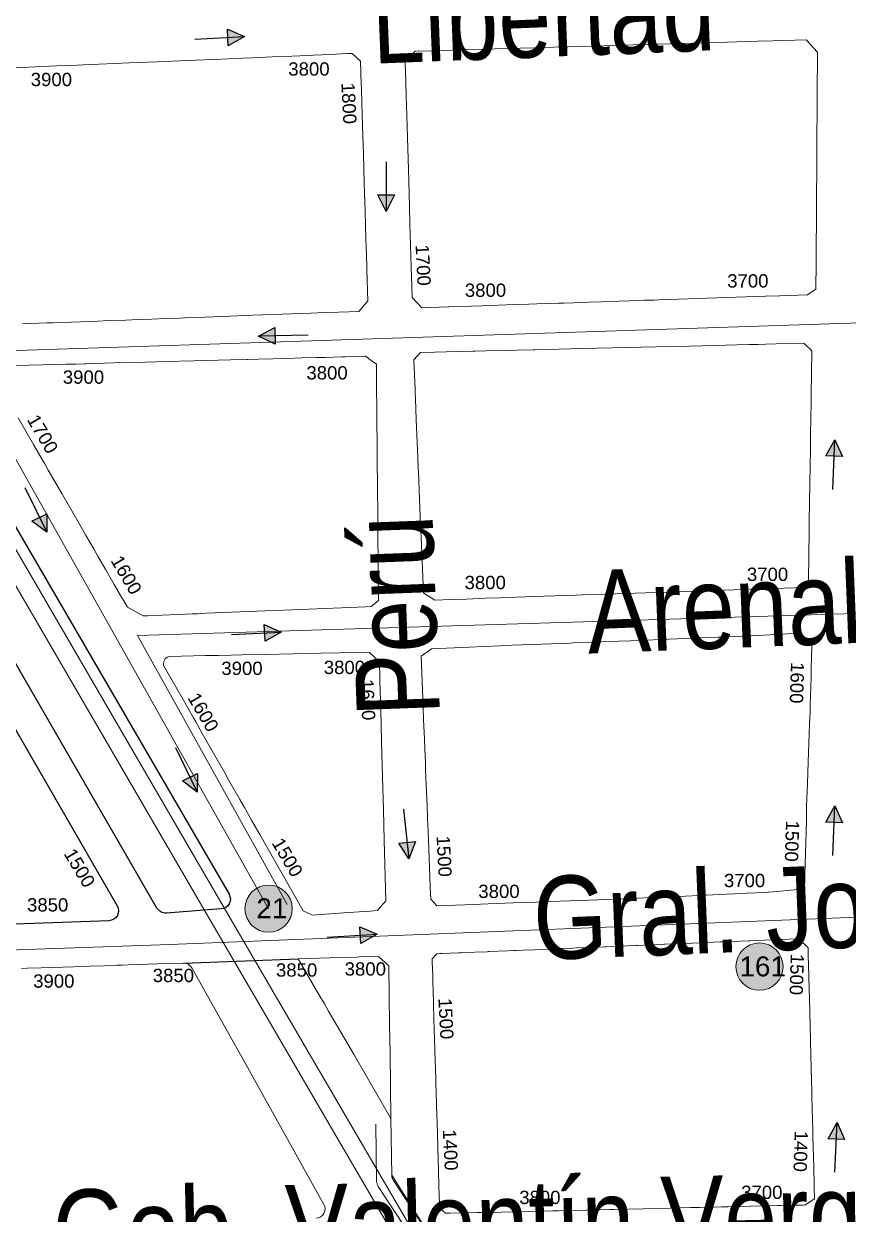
# Model space of a CAD drawing. Header units: millimetres. Extents: x 11558 to 23675, y 49449 to 61482.
# Drawn here: x 16625.3 to 16873.5, y 54920 to 55278.3 of the extents above; entities that cross this region are included whole.
import ezdxf

# ---------------------------------------------------------------- set-up
doc = ezdxf.new("R2010")
doc.units = ezdxf.units.MM
for name, color, linetype in [('0. plano base - nombres calles', 22, 'Continuous'), ('0. Plano Base - PLANO', 254, 'Continuous'), ('0. Plano base - sentido calles', 253, 'Continuous'), ('0. vias del tren', 252, 'VÍAS'), ('7. puesta en valor CC la lucila', 212, 'Continuous'), ('numeración', 7, 'Continuous')]:
    doc.layers.add(name, color=color, linetype=linetype)
for name, color, linetype, true_color in [('linea 161 vuelta', 7, 'Continuous', 0x9d070c), ('Linea 21 IDA Ramal F', 7, 'Continuous', 0x001861), ('Linea 21 REGRESO Ramal F', 7, 'Continuous', 0x0a47ff)]:
    doc.layers.add(name, color=color, linetype=linetype, true_color=true_color)
doc.layers.get('7. puesta en valor CC la lucila').off()
doc.styles.get("Standard").update_dxf_attribs({"font": 'arial.ttf'})
doc.linetypes.add('VÍAS', pattern='A,0.15,[130,ltypeshp.shx,S=0.25,R=0,X=0,Y=0],0.15', length=0.3)

# ---------------------------------------------------------------- blocks, each defined once
blk = doc.blocks.new('MANZANAS')
at = {"layer": '0. Plano Base - PLANO', "color": 0, "linetype": 'VÍAS', "lineweight": 5, "ltscale": 4}
for points in [[(5636190.29, 6177920.23), (5636600.65, 6177660.36), (5637085.84, 6177354.16), (5637263.62, 6177241.21), (5637472.82, 6177111), (5637571.49, 6177049.28, 0.034614), (5637743.65, 6176957.49, 0.057202), (5637909.55, 6176905.02, 0.054556), (5638209.99, 6176880.02), (5638294.57, 6176887.04), (5638406.34, 6176909.92, 0.047981), (5638486.75, 6176934.6, 0.010506), (5638593.2, 6176981.47, 0.012553), (5638693.49, 6177031.26), (5639415.11, 6177447.42), (5639833.78, 6177688.18), (5639882.57, 6177713.3), (5639982.37, 6177752.6), (5640325.06, 6177892.29), (5640449.11, 6177927.35), (5640559.38, 6177958.52), (5640687.98, 6177992.86, -0.106625), (5640860.02, 6178001.21, -0.026161), (5640988.08, 6177973.08, -0.026161)], [(5636187.35, 6177915.58), (5636597.71, 6177655.71), (5637082.9, 6177349.51), (5637260.69, 6177236.55), (5637469.91, 6177106.33), (5637568.57, 6177044.61, 0.034614), (5637741.4, 6176952.47, 0.057202), (5637908.5, 6176899.62, 0.054584), (5638210.28, 6176874.52), (5638295.35, 6176881.59), (5638407.44, 6176904.53, 0.047981), (5638488.86, 6176929.52, 0.010506), (5638595.52, 6176976.48, 0.012565), (5638696.14, 6177026.44), (5639417.85, 6177442.65), (5639836.41, 6177683.35), (5639884.84, 6177708.29), (5639984.42, 6177747.49), (5640326.85, 6177887.08), (5640450.61, 6177922.06), (5640560.84, 6177953.22), (5640689.4, 6177987.55, -0.106625), (5640859.12, 6177995.78, -0.026161), (5640986.62, 6177967.77, 0.135104)]]:
    blk.add_lwpolyline(points, format="xyb", dxfattribs=at)
at = {"layer": '0. Plano Base - PLANO', "color": 0, "linetype": 'Continuous', "lineweight": 5}
for points in [[(5636578.63, 6177850.84), (5636571.87, 6177847.03), (5636567.81, 6177848.41), (5636567.77, 6177848.48), (5636566.12, 6177851.43), (5636566.07, 6177851.52), (5636563.48, 6177856.2), (5636563.42, 6177856.29), (5636563.34, 6177856.45), (5636563.28, 6177856.54), (5636557.01, 6177867.81), (5636556.96, 6177867.9), (5636554.42, 6177872.45), (5636554.37, 6177872.54), (5636552.77, 6177875.42), (5636552.72, 6177875.51), (5636550.73, 6177879.09), (5636550.69, 6177879.17), (5636550.64, 6177879.25), (5636544.42, 6177890.44), (5636544.36, 6177890.53), (5636539.65, 6177898.99), (5636539.6, 6177899.08), (5636538.42, 6177901.21), (5636538.36, 6177901.3), (5636536.21, 6177905.18), (5636536.16, 6177905.27), (5636533.53, 6177909.98), (5636533.48, 6177910.07), (5636533.06, 6177910.83), (5636533.43, 6177911.79), (5636533.59, 6177912.2), (5636534.06, 6177913.43), (5636534.26, 6177913.95), (5636534.29, 6177914.02), (5636534.51, 6177914.61), (5636539.28, 6177917.26), (5636541.91, 6177918.73), (5636546.98, 6177921.55), (5636549.8, 6177923.12), (5636558.37, 6177927.9), (5636565.91, 6177932.09), (5636573.47, 6177936.3), (5636574.75, 6177937.02), (5636580.8, 6177940.39), (5636584.14, 6177942.25), (5636588.55, 6177944.71), (5636607.93, 6177955.5), (5636611.27, 6177957.36), (5636611.46, 6177957.46), (5636621.65, 6177963.14), (5636624.65, 6177964.81), (5636628.58, 6177967), (5636637.4, 6177971.91), (5636642.1, 6177970.18), (5636647.97, 6177958.7), (5636648.02, 6177958.61), (5636649.3, 6177956.1), (5636649.35, 6177956.01), (5636650.44, 6177953.87), (5636650.48, 6177953.77), (5636650.56, 6177953.63), (5636650.6, 6177953.54), (5636653.13, 6177948.61), (5636653.18, 6177948.52), (5636657.18, 6177940.68), (5636657.23, 6177940.59), (5636658.4, 6177938.29), (5636658.44, 6177938.2), (5636658.72, 6177937.66), (5636658.76, 6177937.58), (5636661.2, 6177932.8), (5636661.26, 6177932.72), (5636662.67, 6177929.93), (5636662.72, 6177929.84), (5636665.95, 6177923.53), (5636666, 6177923.44), (5636667.83, 6177919.84), (5636667.87, 6177919.75), (5636667.94, 6177919.64), (5636667.98, 6177919.55), (5636668.53, 6177918.49), (5636668.57, 6177918.4), (5636670.4, 6177914.82), (5636670.45, 6177914.74), (5636670.86, 6177913.93), (5636670.9, 6177913.83), (5636670.96, 6177913.73), (5636671, 6177913.64), (5636674.52, 6177906.75), (5636674.58, 6177906.66), (5636673.14, 6177904), (5636665.8, 6177899.87), (5636665.73, 6177899.83), (5636662.2, 6177897.85), (5636661.98, 6177897.72), (5636656.92, 6177894.88), (5636649.28, 6177890.58), (5636641.74, 6177886.33), (5636634.11, 6177882.04), (5636632.87, 6177881.34), (5636630.32, 6177879.91), (5636626.38, 6177877.7), (5636623.66, 6177876.17), (5636618.99, 6177873.54), (5636615.5, 6177871.57), (5636611.65, 6177869.41), (5636609.04, 6177867.94), (5636608.23, 6177867.48), (5636607.74, 6177867.21), (5636604.12, 6177865.18), (5636599.94, 6177862.82), (5636596.2, 6177860.72), (5636587.72, 6177855.95), (5636578.94, 6177851.01)], [(5636620.09, 6177773.13), (5636615.85, 6177770.73), (5636613.29, 6177770.95), (5636613.1, 6177770.97), (5636611.81, 6177771.08), (5636603.53, 6177785.56), (5636601.71, 6177788.73), (5636600.4, 6177791.02), (5636599.03, 6177793.4), (5636596.47, 6177797.88), (5636594.86, 6177800.71), (5636593.01, 6177803.93), (5636590.44, 6177808.42), (5636588.16, 6177812.4), (5636585.89, 6177816.36), (5636585.74, 6177816.63), (5636584.45, 6177818.88), (5636584.02, 6177819.64), (5636583.09, 6177821.26), (5636581.39, 6177824.23), (5636576.92, 6177832.04), (5636577.73, 6177834.9), (5636577.75, 6177834.95), (5636581.38, 6177836.93), (5636581.59, 6177837.05), (5636584.46, 6177838.63), (5636587.84, 6177840.49), (5636591.59, 6177842.55), (5636592.12, 6177842.84), (5636594.9, 6177844.37), (5636599.94, 6177847.14), (5636603.16, 6177848.91), (5636607.5, 6177851.3), (5636607.82, 6177851.47), (5636620.46, 6177858.43), (5636624.25, 6177860.51), (5636632.23, 6177864.9), (5636639.77, 6177869.05), (5636645.13, 6177871.99), (5636655.35, 6177877.62), (5636661.18, 6177880.82), (5636664.32, 6177882.55), (5636666.8, 6177883.91), (5636668.85, 6177885.04), (5636671.53, 6177886.51), (5636678.94, 6177890.58), (5636682.03, 6177889.7), (5636685.16, 6177883.41), (5636687.75, 6177878.23), (5636689.42, 6177874.89), (5636690.85, 6177872.04), (5636690.94, 6177871.85), (5636693.41, 6177866.92), (5636695.42, 6177862.9), (5636697.4, 6177858.93), (5636704.99, 6177843.78), (5636706.25, 6177841.24), (5636712.99, 6177827.77), (5636712.74, 6177825.38), (5636705.09, 6177821.06), (5636704.08, 6177820.49), (5636700.57, 6177818.52), (5636694.31, 6177814.98), (5636686.79, 6177810.74), (5636676.63, 6177805.01), (5636668.44, 6177800.39), (5636660.58, 6177795.96), (5636658.98, 6177795.06), (5636654.62, 6177792.6), (5636652.94, 6177791.65), (5636644.58, 6177786.94), (5636637.26, 6177782.81), (5636632.83, 6177780.32), (5636629.21, 6177778.27), (5636624.15, 6177775.41)], [(5636666.14, 6177693.54), (5636658.85, 6177689.35), (5636656.29, 6177690.33), (5636654.4, 6177693.63), (5636647.34, 6177706), (5636646.52, 6177707.43), (5636646.13, 6177708.11), (5636644.17, 6177711.55), (5636642.34, 6177714.74), (5636638.19, 6177722.02), (5636636.97, 6177724.16), (5636635.89, 6177726.05), (5636633.86, 6177729.6), (5636632.35, 6177732.26), (5636629.5, 6177737.24), (5636627.64, 6177740.51), (5636620.03, 6177753.86), (5636621.75, 6177757.22), (5636635.48, 6177765.17), (5636639.62, 6177767.57), (5636641.45, 6177768.63), (5636642.84, 6177769.43), (5636650.46, 6177773.77), (5636658.02, 6177778.08), (5636658.73, 6177778.49), (5636663.49, 6177781.19), (5636666.26, 6177782.77), (5636670.77, 6177785.34), (5636673.81, 6177787.06), (5636678.15, 6177789.54), (5636681.41, 6177791.39), (5636688.33, 6177795.34), (5636692.12, 6177797.52), (5636696.51, 6177800.05), (5636697.18, 6177800.44), (5636702.9, 6177803.73), (5636704.71, 6177804.77), (5636705.38, 6177805.16), (5636710.16, 6177807.99), (5636717.9, 6177812.56), (5636722.89, 6177811.04), (5636722.95, 6177810.92), (5636726.01, 6177804.6), (5636727.07, 6177802.4), (5636730.74, 6177794.82), (5636731.68, 6177792.89), (5636733.2, 6177789.69), (5636734.46, 6177787.02), (5636738.08, 6177779.37), (5636740.9, 6177773.38), (5636741.83, 6177771.43), (5636743.76, 6177767.35), (5636745.76, 6177763.41), (5636750.06, 6177754.57), (5636751.49, 6177751.62), (5636752.97, 6177748.58), (5636753.93, 6177746.59), (5636752.92, 6177743.77), (5636746.84, 6177739.87), (5636745.64, 6177739.09), (5636745.41, 6177738.95), (5636744.79, 6177738.59), (5636739.95, 6177735.79), (5636736.8, 6177733.96), (5636734.5, 6177732.63), (5636729.33, 6177729.63), (5636722.1, 6177725.43), (5636718.85, 6177723.55), (5636711.39, 6177719.23), (5636703.61, 6177714.81), (5636696.24, 6177710.62), (5636688.58, 6177706.28), (5636688.45, 6177706.2), (5636684.95, 6177704.22), (5636680.96, 6177701.95), (5636674.56, 6177698.32), (5636672.24, 6177697)], [(5636626.94, 6177669.59), (5636623.78, 6177669.5), (5636601.63, 6177683.85), (5636599.26, 6177685.38), (5636597.48, 6177686.53), (5636593.59, 6177689.05), (5636591.44, 6177690.44), (5636585.73, 6177694.15), (5636583.76, 6177695.42), (5636572.27, 6177702.86), (5636568.92, 6177705.02), (5636567.69, 6177705.82), (5636564.84, 6177707.67), (5636561.94, 6177709.55), (5636552.5, 6177715.66), (5636552.26, 6177716), (5636551.98, 6177716.77), (5636552, 6177717.59), (5636552.32, 6177718.35), (5636552.88, 6177718.94), (5636562.21, 6177724.02), (5636565.78, 6177725.96), (5636569.11, 6177727.78), (5636571.96, 6177729.34), (5636578.07, 6177732.69), (5636578.17, 6177732.75), (5636585.52, 6177736.78), (5636589.92, 6177739.19), (5636592.87, 6177740.81), (5636597.74, 6177743.49), (5636605.53, 6177747.76), (5636609.66, 6177746.54), (5636614.21, 6177738.34), (5636614.84, 6177737.19), (5636618.77, 6177730.11), (5636621.26, 6177725.63), (5636626.5, 6177716.19), (5636631.27, 6177707.59), (5636635.67, 6177699.65), (5636644.56, 6177683.63), (5636643.87, 6177680.79), (5636643.65, 6177679.92), (5636641.65, 6177678.68), (5636638.9, 6177676.98), (5636634.98, 6177674.56)], [(5636705.08, 6177609.16), (5636703.83, 6177608.47), (5636701.48, 6177609.07), (5636701.2, 6177609.57), (5636700.83, 6177610.24), (5636698.28, 6177614.81), (5636698, 6177615.31), (5636696.22, 6177618.51), (5636696.02, 6177618.85), (5636695.94, 6177619.01), (5636692.66, 6177624.89), (5636692.5, 6177625.17), (5636692.22, 6177625.67), (5636690.89, 6177628.06), (5636690.61, 6177628.56), (5636687.7, 6177633.78), (5636687.42, 6177634.28), (5636686.92, 6177635.18), (5636686.64, 6177635.68), (5636684.04, 6177640.34), (5636683.76, 6177640.84), (5636682.79, 6177642.59), (5636682.51, 6177643.09), (5636678.46, 6177650.34), (5636678.18, 6177650.84), (5636673.79, 6177658.71), (5636673.51, 6177659.21), (5636671.85, 6177662.2), (5636671.57, 6177662.7), (5636670.64, 6177664.38), (5636670.54, 6177664.55), (5636670.36, 6177664.88), (5636670.26, 6177665.05), (5636667.81, 6177669.45), (5636667.53, 6177669.95), (5636665.32, 6177673.9), (5636664.93, 6177674.61), (5636665.52, 6177676.6), (5636666.25, 6177677.02), (5636666.76, 6177677.31), (5636671.16, 6177679.83), (5636671.82, 6177680.21), (5636672.29, 6177680.48), (5636678.65, 6177684.12), (5636678.92, 6177684.28), (5636679.13, 6177684.4), (5636683.92, 6177687.15), (5636685.64, 6177688.14), (5636686.24, 6177688.48), (5636687.9, 6177689.43), (5636691.12, 6177691.28), (5636694.55, 6177693.24), (5636697.7, 6177695.05), (5636701.03, 6177696.96), (5636702.03, 6177697.53), (5636702.2, 6177697.63), (5636709.4, 6177701.76), (5636709.71, 6177701.93), (5636713.19, 6177703.93), (5636717.48, 6177706.39), (5636717.85, 6177706.6), (5636721.13, 6177708.49), (5636721.19, 6177708.52), (5636722.16, 6177709.08), (5636724.59, 6177710.47), (5636724.94, 6177710.67), (5636725.19, 6177710.81), (5636732.03, 6177714.73), (5636732.27, 6177714.87), (5636736.22, 6177717.14), (5636739.59, 6177719.07), (5636740.07, 6177719.35), (5636747.06, 6177723.35), (5636747.34, 6177723.51), (5636751.1, 6177725.67), (5636754.66, 6177727.71), (5636754.81, 6177727.79), (5636760.11, 6177730.83), (5636763.87, 6177729.66), (5636764.75, 6177728.07), (5636765.03, 6177727.56), (5636766.37, 6177725.14), (5636766.64, 6177724.64), (5636767.84, 6177722.48), (5636768.12, 6177721.97), (5636772.92, 6177713.27), (5636773.2, 6177712.77), (5636777.24, 6177705.46), (5636777.52, 6177704.96), (5636781.28, 6177698.13), (5636781.56, 6177697.63), (5636782.96, 6177695.09), (5636783.24, 6177694.59), (5636784.55, 6177692.21), (5636784.83, 6177691.71), (5636787.93, 6177686.09), (5636788.21, 6177685.59), (5636791, 6177680.54), (5636791.28, 6177680.04), (5636795.79, 6177671.86), (5636796.07, 6177671.35), (5636798.05, 6177667.78), (5636799.1, 6177665.87), (5636800.1, 6177664.06), (5636800.38, 6177663.55), (5636799.94, 6177662.72), (5636798.87, 6177660.68), (5636798.31, 6177660.37), (5636795.29, 6177658.72), (5636792.29, 6177657.07), (5636791.57, 6177656.67), (5636787.24, 6177654.29), (5636778.39, 6177649.43), (5636776.72, 6177648.51), (5636774.77, 6177647.44), (5636770.87, 6177645.3), (5636768.52, 6177644.01), (5636763.15, 6177641.06), (5636756, 6177637.13), (5636748.13, 6177632.81), (5636747.78, 6177632.61), (5636747.66, 6177632.55), (5636747.21, 6177632.3), (5636744.48, 6177630.8), (5636744.28, 6177630.69), (5636740.98, 6177628.88), (5636733.66, 6177624.85), (5636732.14, 6177624.02), (5636729.69, 6177622.67), (5636728.6, 6177622.08), (5636725.82, 6177620.55), (5636721.46, 6177618.16), (5636718.51, 6177616.53), (5636714.76, 6177614.47), (5636712.11, 6177613.02), (5636709.33, 6177611.49)], [(5636666.77, 6177643.53), (5636676.07, 6177626.23), (5636657.41, 6177638.08), (5636649.04, 6177643.39), (5636644.54, 6177646.25), (5636642.36, 6177647.63), (5636639.15, 6177649.67), (5636629.18, 6177655.99), (5636640.38, 6177662.25), (5636644.69, 6177664.66), (5636645.17, 6177664.93), (5636650.23, 6177667.75), (5636654.3, 6177666.72), (5636662.66, 6177651.17)]]:
    blk.add_lwpolyline(points, close=True, dxfattribs=at)
for points in [[(5636429.32, 6177854.32), (5636433.51, 6177856.73), (5636436.78, 6177858.61), (5636440.78, 6177860.91), (5636444.41, 6177862.99), (5636449.31, 6177865.81), (5636451.88, 6177867.29), (5636459.65, 6177871.75), (5636467.04, 6177876), (5636474.91, 6177880.52), (5636477.1, 6177881.78), (5636481.88, 6177884.52), (5636489.43, 6177888.86), (5636491.79, 6177890.22), (5636497.02, 6177893.22), (5636502.16, 6177896.18), (5636504.29, 6177897.4), (5636505.77, 6177898.26), (5636512.13, 6177901.91), (5636516.76, 6177904.57), (5636517.6, 6177905.05), (5636517.96, 6177905.25), (5636521.29, 6177904.35), (5636524.72, 6177898.21), (5636525.29, 6177897.18), (5636527.51, 6177893.22), (5636530.75, 6177887.41), (5636532.19, 6177884.82), (5636534.82, 6177880.12), (5636539.19, 6177872.28), (5636540.67, 6177869.63), (5636543.29, 6177864.94), (5636547.29, 6177857.78), (5636548.68, 6177855.28), (5636549.68, 6177853.49), (5636551.51, 6177850.23), (5636551.88, 6177849.56), (5636551.95, 6177849.43), (5636553.36, 6177846.9), (5636553.42, 6177846.79), (5636556.48, 6177841.32), (5636555.52, 6177837.29), (5636550.17, 6177834.26), (5636547.31, 6177832.64), (5636544.68, 6177831.14), (5636542.91, 6177830.14), (5636535.42, 6177825.89), (5636527.75, 6177821.54), (5636519.98, 6177817.13), (5636512.89, 6177813.1), (5636509.97, 6177811.45), (5636508.53, 6177810.63), (5636504.9, 6177808.57), (5636501.26, 6177806.51), (5636497.5, 6177804.37), (5636494.5, 6177802.67), (5636490.03, 6177800.13), (5636487.14, 6177798.5), (5636482.6, 6177795.92), (5636475.25, 6177791.75), (5636474.05, 6177791.06), (5636473.82, 6177790.94), (5636473.75, 6177790.9), (5636469.54, 6177788.51), (5636467.4, 6177787.29)], [(5636467.61, 6177773.11), (5636478.48, 6177779.13), (5636481.07, 6177780.56), (5636484.57, 6177782.5), (5636487.26, 6177783.99), (5636489.46, 6177785.21), (5636489.94, 6177785.48), (5636497.24, 6177789.52), (5636505.45, 6177794.07), (5636514.54, 6177799.1), (5636518.31, 6177801.19), (5636527.93, 6177806.52), (5636532.32, 6177808.95), (5636532.54, 6177809.07), (5636535.38, 6177810.65), (5636543.02, 6177814.88), (5636546.78, 6177816.96), (5636550.62, 6177819.09), (5636552.88, 6177820.34), (5636557.28, 6177822.78), (5636557.44, 6177822.87), (5636558.19, 6177823.28), (5636563.53, 6177826.24), (5636565.66, 6177825.92), (5636567.56, 6177825.63), (5636568.49, 6177823.88), (5636570.37, 6177820.33), (5636574.42, 6177812.69), (5636576.62, 6177808.55), (5636577.8, 6177806.32), (5636580.49, 6177801.24), (5636581, 6177800.27), (5636581.05, 6177800.17), (5636584.86, 6177792.99), (5636585.04, 6177792.64), (5636588.77, 6177785.62), (5636592.76, 6177778.08), (5636594.41, 6177774.97), (5636596.34, 6177771.33), (5636596.45, 6177771.12), (5636599.02, 6177766.28), (5636600.86, 6177762.82), (5636600.29, 6177761.48), (5636599.74, 6177760.19), (5636598.25, 6177759.34), (5636594.13, 6177756.98), (5636579.22, 6177748.43), (5636572.03, 6177744.31), (5636556.64, 6177735.48), (5636554.42, 6177734.21), (5636552.94, 6177733.36), (5636549.33, 6177731.29), (5636545.07, 6177728.85), (5636541.32, 6177726.7), (5636540.15, 6177726.03), (5636534.75, 6177726.16), (5636532.86, 6177727.37), (5636531.78, 6177728.06), (5636528.09, 6177730.41), (5636523.77, 6177733.16), (5636519.96, 6177735.59), (5636517.84, 6177736.95), (5636513.55, 6177739.69), (5636509.02, 6177742.57), (5636501.39, 6177747.44), (5636494.58, 6177751.79), (5636492.76, 6177752.95), (5636491.46, 6177753.78), (5636487.05, 6177756.59), (5636479.25, 6177761.56)], [(5636676.07, 6177626.23), (5636684.16, 6177611.17), (5636709.85, 6177596.25)]]:
    blk.add_lwpolyline(points, dxfattribs=at)
at = {"layer": '0. Plano Base - PLANO', "color": 0}
blk.add_lwpolyline([(5636477.88, 6177705.92), (5636573.45, 6177645.03, -0.565779), (5636573.32, 6177639.89), (5636438.23, 6177563.46), (5636236, 6177838.29), (5636280.18, 6177865.4, -0.28625), (5636283.35, 6177865.38), (5636601.68, 6177663.68, -0.553996), (5636601.65, 6177658.59), (5636587.58, 6177649.9, -0.287668), (5636584.39, 6177649.92), (5636483.25, 6177714.35)], format="xyb", dxfattribs=at)
blk.add_lwpolyline([(5636599.06, 6177638.91), (5636629.18, 6177655.99)], dxfattribs=at)
at = {"layer": '0. Plano Base - PLANO', "color": 0, "linetype": 'Continuous', "lineweight": 5}
blk.add_lwpolyline([(5636556.62, 6177615.01), (5636558.12, 6177615.86), (5636561.72, 6177617.88), (5636570.21, 6177622.66), (5636571.45, 6177623.36), (5636574.56, 6177625.11), (5636578.36, 6177627.25), (5636581.59, 6177629.07), (5636583.02, 6177629.9), (5636584.58, 6177630.76), (5636592.32, 6177635.11), (5636599.06, 6177638.91, -0.280715), (5636601.98, 6177638.81), (5636630.8, 6177619.85), (5636670.11, 6177593.99, -0.563106), (5636669.93, 6177589.21)], format="xyb", dxfattribs=at)
blk = doc.blocks.new('21 regreso')
at = {"layer": 'Linea 21 REGRESO Ramal F', "lineweight": 211, "true_color": 0xededed}
h = blk.add_hatch(color=7, dxfattribs=at)
h.dxf.hatch_style = 1
edge = h.paths.add_edge_path()
edge.add_arc((0, 0), 7.11, 0, 360)
at = {"layer": 'Linea 21 REGRESO Ramal F', "lineweight": 9}
blk.add_circle((0, 0), 7.11, dxfattribs=at)
at = {"layer": 'Linea 21 REGRESO Ramal F', "lineweight": 15, "insert": (-3.69, 3.1), "char_height": 6, "attachment_point": 1}
blk.add_mtext_dynamic_manual_height_columns('21', width=6.2012, gutter_width=12.5, heights=[0], dxfattribs=at)
blk = doc.blocks.new('161vuelta')
at = {"layer": 'linea 161 vuelta', "lineweight": 211, "true_color": 0xededed}
h = blk.add_hatch(color=7, dxfattribs=at)
h.dxf.hatch_style = 1
edge = h.paths.add_edge_path()
edge.add_arc((0, 0), 7.11, 0, 360)
at = {"layer": 'linea 161 vuelta', "lineweight": 9}
blk.add_circle((0, 0), 7.11, dxfattribs=at)
at = {"layer": 'linea 161 vuelta', "lineweight": 9, "insert": (-6.03, 3.07), "char_height": 6, "attachment_point": 1}
blk.add_mtext_dynamic_manual_height_columns('161', width=16.4579, gutter_width=12.5, heights=[0], dxfattribs=at)

msp = doc.modelspace()

# ---------------------------------------------------------------- hatches: boundary and pattern name
at = {"layer": '0. Plano base - sentido calles', "linetype": 'Continuous', "lineweight": 25, "ltscale": 2, "true_color": 0x1a1a1a}
h = msp.add_hatch(color=250, dxfattribs=at)
h.dxf.hatch_style = 1
h.paths.add_polyline_path([(16691.76, 55274.42), (16686.64, 55276.67), (16686.76, 55274.17)])
h.paths.add_polyline_path([(16691.76, 55274.42), (16686.76, 55274.17), (16686.89, 55271.68)])
h = msp.add_hatch(color=250, dxfattribs=at)
h.dxf.hatch_style = 1
h.paths.add_polyline_path([(16734.43, 55221.78), (16736.93, 55226.78), (16734.43, 55226.78)])
h.paths.add_polyline_path([(16734.43, 55221.78), (16734.43, 55226.78), (16731.93, 55226.77)])
h = msp.add_hatch(color=250, dxfattribs=at)
h.dxf.hatch_style = 1
h.paths.add_polyline_path([(16695.94, 55184.29), (16700.98, 55181.87), (16700.94, 55184.37)])
h.paths.add_polyline_path([(16695.94, 55184.29), (16700.94, 55184.37), (16700.89, 55186.87)])
h = msp.add_hatch(color=250, dxfattribs=at)
h.dxf.hatch_style = 1
h.paths.add_polyline_path([(16869.54, 55153.11), (16866.83, 55148.22), (16869.33, 55148.12)])
h.paths.add_polyline_path([(16869.54, 55153.11), (16869.33, 55148.12), (16871.83, 55148.01)])
h = msp.add_hatch(color=250, dxfattribs=at)
h.dxf.hatch_style = 1
h.paths.add_polyline_path([(16632.22, 55125.24), (16632.27, 55130.83), (16630.02, 55129.73)])
h.paths.add_polyline_path([(16632.22, 55125.24), (16630.02, 55129.73), (16627.78, 55128.64)])
h = msp.add_hatch(color=250, dxfattribs=at)
h.dxf.hatch_style = 1
h.paths.add_polyline_path([(16702.82, 55095.19), (16697.7, 55097.45), (16697.83, 55094.95)])
h.paths.add_polyline_path([(16702.82, 55095.19), (16697.83, 55094.95), (16697.95, 55092.45)])
h = msp.add_hatch(color=250, dxfattribs=at)
h.dxf.hatch_style = 1
h.paths.add_polyline_path([(16677.56, 55047.03), (16677.62, 55052.62), (16675.37, 55051.53)])
h.paths.add_polyline_path([(16677.56, 55047.03), (16675.37, 55051.53), (16673.12, 55050.43)])
h = msp.add_hatch(color=250, dxfattribs=at)
h.dxf.hatch_style = 1
h.paths.add_polyline_path([(16869.51, 55042.91), (16866.8, 55038.02), (16869.3, 55037.92)])
h.paths.add_polyline_path([(16869.51, 55042.91), (16869.3, 55037.92), (16871.8, 55037.81)])
h = msp.add_hatch(color=250, dxfattribs=at)
h.dxf.hatch_style = 1
h.paths.add_polyline_path([(16741.26, 55026.96), (16743.21, 55032.2), (16740.73, 55031.93)])
h.paths.add_polyline_path([(16741.26, 55026.96), (16740.73, 55031.93), (16738.24, 55031.67)])
h = msp.add_hatch(color=250, dxfattribs=at)
h.dxf.hatch_style = 1
h.paths.add_polyline_path([(16731.67, 55004.27), (16726.53, 55006.46), (16726.68, 55003.96)])
h.paths.add_polyline_path([(16731.67, 55004.27), (16726.68, 55003.96), (16726.83, 55001.47)])
h = msp.add_hatch(color=250, dxfattribs=at)
h.dxf.hatch_style = 1
h.paths.add_polyline_path([(16870.16, 54947.63), (16867.45, 54942.74), (16869.95, 54942.63)])
h.paths.add_polyline_path([(16870.16, 54947.63), (16869.95, 54942.63), (16872.45, 54942.53)])

# ---------------------------------------------------------------- linework, layer by layer
at = {"layer": '0. Plano Base - PLANO', "color": 28, "lineweight": 5, "true_color": 0x0d0d0d}
for points in [[(16752.01, 54906.67), (16736.59, 54930.15, -0.142735), (16736.1, 54931.75), (16735.86, 54948.85)], [(16752.01, 54906.67), (16736.59, 54930.15, -0.142735), (16736.1, 54931.75), (16735.86, 54948.85)], [(16747.46, 54904.92), (16732.03, 54928.4, -0.142735), (16731.54, 54930), (16731.3, 54947.09)]]:
    msp.add_lwpolyline(points, format="xyb", dxfattribs=at)
at = {"layer": '0. Plano base - sentido calles', "color": 250, "linetype": 'Continuous', "lineweight": 25, "ltscale": 2, "true_color": 0x1a1a1a}
for points in [[(16676.78, 55273.69), (16691.76, 55274.42), (16686.89, 55271.68), (16686.64, 55276.67), (16691.76, 55274.42)], [(16734.42, 55236.77), (16734.43, 55221.78), (16731.93, 55226.77), (16736.93, 55226.78), (16734.43, 55221.78)], [(16710.94, 55184.54), (16695.94, 55184.29), (16700.89, 55186.87), (16700.98, 55181.87), (16695.94, 55184.29)], [(16868.91, 55138.13), (16869.54, 55153.11), (16871.83, 55148.01), (16866.83, 55148.22), (16869.54, 55153.11)], [(16625.64, 55138.72), (16632.22, 55125.24), (16627.78, 55128.64), (16632.27, 55130.83), (16632.22, 55125.24)], [(16687.84, 55094.46), (16702.82, 55095.19), (16697.95, 55092.45), (16697.7, 55097.45), (16702.82, 55095.19)], [(16670.99, 55060.51), (16677.56, 55047.03), (16673.12, 55050.43), (16677.62, 55052.62), (16677.56, 55047.03)], [(16739.66, 55041.88), (16741.26, 55026.96), (16738.24, 55031.67), (16743.21, 55032.2), (16741.26, 55026.96)], [(16868.88, 55027.93), (16869.51, 55042.91), (16871.8, 55037.81), (16866.8, 55038.02), (16869.51, 55042.91)], [(16716.7, 55003.36), (16731.67, 55004.27), (16726.83, 55001.47), (16726.53, 55006.46), (16731.67, 55004.27)], [(16869.53, 54932.64), (16870.16, 54947.63), (16872.45, 54942.53), (16867.45, 54942.74), (16870.16, 54947.63)]]:
    msp.add_lwpolyline(points, dxfattribs=at)
at = {"layer": '0. vias del tren', "color": 252, "lineweight": 13, "ltscale": 2}
for points in [[(16440.33, 55433.7), (16684.66, 55013.9), (16974.05, 54518.5), (17079.73, 54336.31), (17205.34, 54124.31), (17264.44, 54024.05, 0.034614), (17374.9, 53863.23, 0.057202), (17497.92, 53740.19, 0.054556), (17753, 53579.49), (17831.29, 53546.72), (17941.03, 53515.5, 0.047981), (18023.76, 53500.33, 0.010506), (18139.83, 53492.84, 0.012553), (18251.78, 53490.79), (19083.99, 53527.39), (19566.52, 53548.02), (19621.39, 53547.82), (19728.07, 53536.67), (20096.57, 53502.64), (20222.82, 53476.57), (20335.04, 53453.39), (20464.99, 53424.58, -0.106625), (20621.5, 53352.67, -0.026161), (20722.17, 53268.66, -0.026161)], [(16435.57, 55430.93), (16679.91, 55011.13), (16969.3, 54515.73), (17074.98, 54333.52), (17200.61, 54121.51), (17259.7, 54021.26, 0.034614), (17370.59, 53859.81, 0.057202), (17494.5, 53735.88, 0.054584), (17750.73, 53574.47), (17829.47, 53541.52), (17939.52, 53510.21, 0.047981), (18023.3, 53494.85, 0.010506), (18139.59, 53487.34, 0.012565), (18251.92, 53485.29), (19084.23, 53521.9), (19566.63, 53542.52), (19621.1, 53542.32), (19727.53, 53531.2), (20095.76, 53497.2), (20221.71, 53471.18), (20333.89, 53448.01), (20463.8, 53419.21, -0.106625), (20618.2, 53348.27, -0.026161), (20718.43, 53264.63, 0.135104)]]:
    msp.add_lwpolyline(points, format="xyb", dxfattribs=at)
at = {"layer": 'linea 161 vuelta', "lineweight": 15}
msp.add_lwpolyline([(16377.73, 54990.61), (16669.3, 55001.24), (16932.55, 55011.67), (17180.19, 55020.92), (17380.77, 55027.58), (17524.55, 55044.5), (17631.36, 55047.33), (17719.89, 55044.23), (17883.27, 55051.21), (18139.01, 55062.11), (18475.66, 55074.32), (18885.17, 55091.23), (19228.11, 55104.31), (19439.91, 55114.21), (19611.13, 55120.88), (19764.84, 55124.7), (19906.17, 55129.23), (20013.12, 55131.85), (20354.35, 55141.12)], dxfattribs=at)
at = {"layer": 'Linea 21 IDA Ramal F', "lineweight": 15}
msp.add_lwpolyline([(19562.13, 53371.55), (19621.52, 53946.06), (19625.4, 53955.63), (19767.33, 53958.9), (19770.79, 54073.68), (19635.35, 54071.36), (19585.14, 54090.3), (18810.43, 54075.61), (18549.02, 54068.43), (18529.95, 54738.19), (17132.56, 54699.44), (17130.04, 54812.7), (17036.25, 54809.78), (17066.66, 55023.36), (17072.07, 55096.53), (17078.98, 55194.89), (16604.74, 55179.32), (16699.03, 55011.97)], dxfattribs=at)
at = {"layer": 'Linea 21 REGRESO Ramal F', "lineweight": 15}
msp.add_lwpolyline([(16704.59, 55013.26), (16659.56, 55094.15), (17045.58, 55106.03), (17041.05, 55023.54), (17033.93, 55006.08), (17015.2, 54852.19), (16981.3, 54592.64), (16973.9, 54538.11), (16963.83, 54462.83), (16949.99, 54357.61), (16963.05, 54357.46), (18413.63, 54394.21), (18421.72, 53925.48), (19586.03, 53947.52), (19577.4, 53852.59), (19553.85, 53617.89), (19553.93, 53604.41), (19525.18, 53325.45)], dxfattribs=at)

# ---------------------------------------------------------------- block references
at = {"layer": '0. Plano Base - PLANO', "color": 28, "lineweight": 5, "true_color": 0x0d0d0d, "rotation": 332.5463477508169}
msp.add_blockref('MANZANAS', (-7833237.48, -2828296.13), dxfattribs=at)
at = {"layer": '7. puesta en valor CC la lucila', "color": 250, "lineweight": 30, "rotation": 332.5463477508169}
msp.add_blockref('MANZANAS', (-7833237.48, -2828296.13), dxfattribs=at)
at = {"layer": 'linea 161 vuelta', "lineweight": 15}
msp.add_blockref('161vuelta', (16846.81, 54994.54), dxfattribs=at)
at = {"layer": 'Linea 21 REGRESO Ramal F', "color": 188, "lineweight": 15, "true_color": 0x0a090b}
msp.add_blockref('21 regreso', (16699.03, 55011.97), dxfattribs=at)

# ---------------------------------------------------------------- texts
at = {"layer": '0. plano base - nombres calles', "color": 250, "lineweight": 15, "true_color": 0x1a1a1a, "char_height": 25, "attachment_point": 1}
for s, insert, rotation in [('{\\fArial Narrow|b0|i0|c0|p34;Libertad}', (16729.43, 55291.23), 2.2794), ('{\\fArial Narrow|b0|i0|c0|p34;Perú}', (16725.64, 55069.38), 92.1477), ('{\\fArial Narrow|b0|i0|c0|p34;Arenales}', (16794.31, 55113.71), 2.2794), ('{\\fArial Narrow|b0|i0|c0|p34;Gral. José de San Martín}', (16778.17, 55021.47), 2.2794), ('{\\fArial Narrow|b0|i0|c0|p34;Gob. Valentín Vergara}', (16633.73, 54927.24), 1.2666)]:
    msp.add_mtext_dynamic_manual_height_columns(s, width=329.255, gutter_width=12.5, heights=[0], dxfattribs=dict(at, insert=insert, rotation=rotation))
at = {"layer": 'numeración', "color": 251, "true_color": 0x606162, "char_height": 4, "attachment_point": 1}
for s, insert in [('3800', (16704.96, 55266.68)), ('3900', (16627.42, 55263.52)), ('3700', (16837.1, 55202.91)), ('3800', (16758.11, 55200.1)), ('3900', (16637.07, 55173.95)), ('3800', (16710.41, 55175.24)), ('3700', (16843.02, 55114.6)), ('3800', (16758.03, 55112.13)), ('3900', (16684.8, 55086.31)), ('3800', (16715.64, 55086.59)), ('3800', (16762.17, 55019.19)), ('3700', (16836.11, 55022.45)), ('3850', (16626.3, 55015.13)), ('3850', (16701.25, 54995.52)), ('3800', (16721.93, 54995.83)), ('3900', (16628.15, 54992.19)), ('3850', (16664.14, 54993.88)), ('3800', (16774.49, 54927.08)), ('3700', (16841.3, 54928.61))]:
    msp.add_mtext_dynamic_manual_height_columns(s, width=16.0314, gutter_width=12.5, heights=[0], dxfattribs=dict(at, insert=insert))
for s, insert, rotation in [('1800', (16724.91, 55260.64), 272.9402), ('1700', (16747.26, 55211.96), 272.9402), ('1700', (16629.58, 55161.21), 300.5194), ('1600', (16654.78, 55118.8), 300.5194), ('1600', (16860.3, 55086.1), 268.2659), ('1600', (16730.57, 55081.17), 272.9402), ('1600', (16677.94, 55077.48), 300.5194), ('1500', (16858.81, 55038.46), 268.2659), ('1500', (16703.27, 55033.8), 300.5194), ('1500', (16753.58, 55034.06), 272.9402), ('1500', (16640.63, 55030.61), 301.0963), ('1500', (16860.23, 54998.32), 268.2659), ('1500', (16754.12, 54985.2), 272.9402), ('1400', (16755.45, 54945.69), 272.9402), ('1400', (16861.42, 54945.11), 268.2659)]:
    msp.add_mtext_dynamic_manual_height_columns(s, width=16.0314, gutter_width=12.5, heights=[0], dxfattribs=dict(at, insert=insert, rotation=rotation))

doc.saveas('drawing.dxf')
